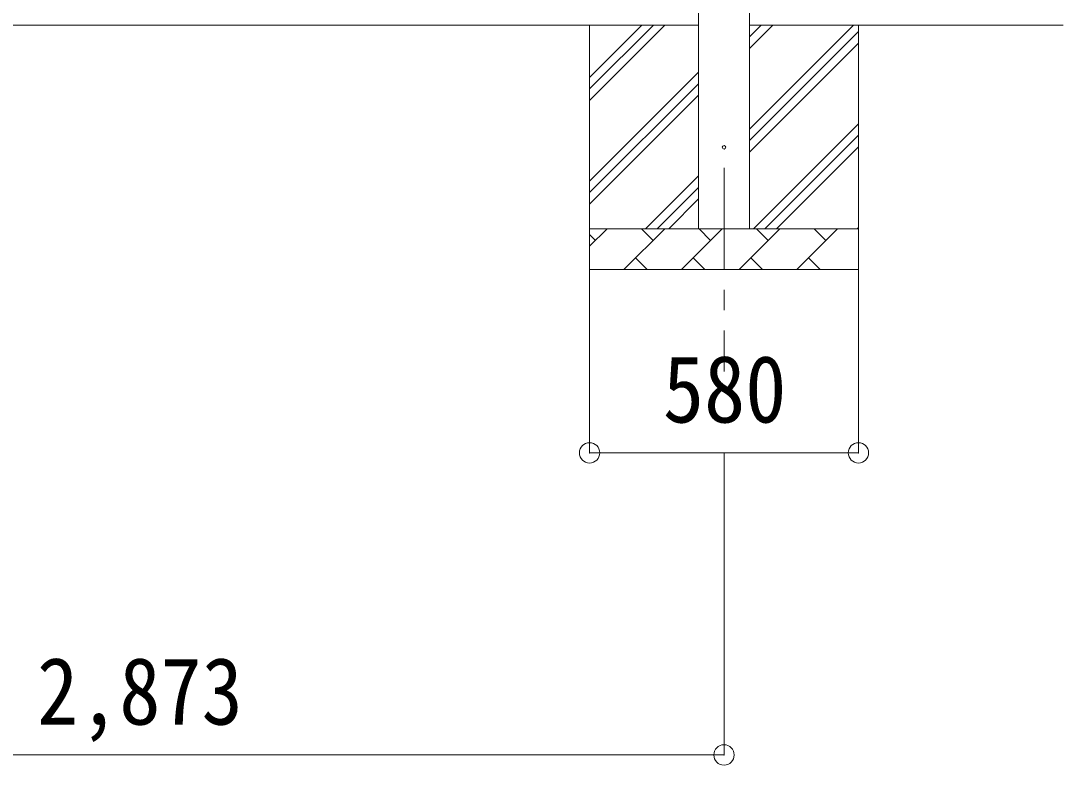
# Model space of a CAD drawing. Units: millimetres at full size, sheet at 1:50; some dimension numbers follow another scale. Extents: x -14053 to 14053, y -9700 to 9700.
# Drawn here: x -5742 to -3184, y -6767 to -4940 of the extents above; entities that cross this region are included whole.
import ezdxf
from ezdxf.enums import TextEntityAlignment as Align

# ---------------------------------------------------------------- set-up
doc = ezdxf.new("R2010")
doc.units = ezdxf.units.MM
doc.header["$LTSCALE"] = 50
doc.header["$PDMODE"] = 32
doc.header["$PDSIZE"] = 50
doc.linetypes.add('CHAIN1', pattern=[8, 5, -1, 1, -1])
for name, color, linetype, lineweight in [('0-0_0', 7, 'Continuous', 9), ('0-1_Defpoints', 4, 'Continuous', 9), ('0-6_PARTS1', 6, 'Continuous', 9)]:
    doc.layers.add(name, color=color, linetype=linetype, lineweight=lineweight)
doc.styles.add('ＭＳ ゴシック', font='')
doc.styles.get('ＭＳ ゴシック').set_extended_font_data('MS Gothic')

msp = doc.modelspace()

# ---------------------------------------------------------------- linework, layer by layer
at = {"layer": '0-0_0'}
for p, q in [((-4078.51, -4950.76), (-6826.51, -4950.76)), ((-4346.01, -4950.76), (-4346.01, -5550.76)), ((-4346.01, -5135.81), (-4160.96, -4950.76)), ((-4346.01, -5107.53), (-4189.24, -4950.76)), ((-4346.01, -5079.24), (-4217.53, -4950.76)), ((-3953.51, -4950.76), (-3183.51, -4950.76)), ((-3953.51, -5205.86), (-3698.41, -4950.76)), ((-3953.51, -5007.87), (-3896.4, -4950.76)), ((-3953.51, -4979.58), (-3924.69, -4950.76)), ((-3686.01, -4950.76), (-3686.01, -5550.76)), ((-3953.51, -5234.14), (-3686.01, -4966.64)), ((-3953.51, -5262.43), (-3686.01, -4994.93)), ((-4346.01, -5333.8), (-4078.51, -5066.3)), ((-4346.01, -5362.08), (-4078.51, -5094.58)), ((-4346.01, -5390.37), (-4078.51, -5122.87)), ((-3943.85, -5450.76), (-3686.01, -5192.92)), ((-3915.57, -5450.76), (-3686.01, -5221.2)), ((-3887.29, -5450.76), (-3686.01, -5249.48)), ((-4208.41, -5450.76), (-4078.51, -5320.86)), ((-4180.13, -5450.76), (-4078.51, -5349.14)), ((-4151.84, -5450.76), (-4078.51, -5377.43)), ((-3689.3, -5450.76), (-3686.01, -5447.47)), ((-4346.01, -5450.76), (-3686.01, -5450.76)), ((-4346.01, -5493.65), (-4303.12, -5450.76)), ((-4331.67, -5479.31), (-4346.01, -5464.97)), ((-4261.7, -5550.76), (-4161.7, -5450.76)), ((-4190.25, -5479.31), (-4218.8, -5450.76)), ((-4120.28, -5550.76), (-4020.28, -5450.76)), ((-4048.83, -5479.31), (-4077.38, -5450.76)), ((-3978.85, -5550.76), (-3878.85, -5450.76)), ((-3907.41, -5479.31), (-3935.96, -5450.76)), ((-3837.43, -5550.76), (-3737.43, -5450.76)), ((-3765.99, -5479.31), (-3794.54, -5450.76)), ((-4233.14, -5522.21), (-4204.59, -5550.76)), ((-4091.72, -5522.21), (-4063.17, -5550.76)), ((-3950.3, -5522.21), (-3921.75, -5550.76)), ((-3808.88, -5522.21), (-3780.33, -5550.76)), ((-3686.01, -5550.76), (-4346.01, -5550.76))]:
    msp.add_line(p, q, dxfattribs=at)
at = {"layer": '0-1_Defpoints'}
for p, q in [((-4078.51, -5450.76), (-4078.51, -2450.76)), ((-3953.51, -2450.76), (-3953.51, -5450.76))]:
    msp.add_line(p, q, dxfattribs=at)
at = {"layer": '0-1_Defpoints', "color": 7, "linetype": 'CHAIN1'}
msp.add_line((-4016.01, -5300.76), (-4016.01, -5800.76), dxfattribs=at)
at = {"layer": '0-1_Defpoints'}
msp.add_circle((-4016.01, -5250.76), 4.5, dxfattribs=at)
at = {"layer": '0-6_PARTS1'}
for p, q in [((-4346.01, -6000.82), (-4346.01, -5550.76)), ((-3686.01, -6000.82), (-3686.01, -5550.76)), ((-4346.01, -6000.82), (-3686.01, -6000.82)), ((-4016.01, -6742.41), (-4016.01, -6000.82)), ((-4016.01, -6742.41), (-6889.01, -6742.41))]:
    msp.add_line(p, q, dxfattribs=at)
for p in [(-4346.01, -6000.82), (-3686.01, -6000.82), (-4016.01, -6742.41)]:
    msp.add_point(p, dxfattribs=at)

# ---------------------------------------------------------------- texts
at = {"layer": '0-6_PARTS1', "color": 7, "style": 'ＭＳ ゴシック', "width": 0.9}
for s, p in [('580', (-4166.01, -5975.82)), ('2,873', (-5702.51, -6717.41))]:
    msp.add_text(s, height=165, dxfattribs=at).set_placement(p, align=Align.BOTTOM_LEFT)

doc.saveas('drawing.dxf')
